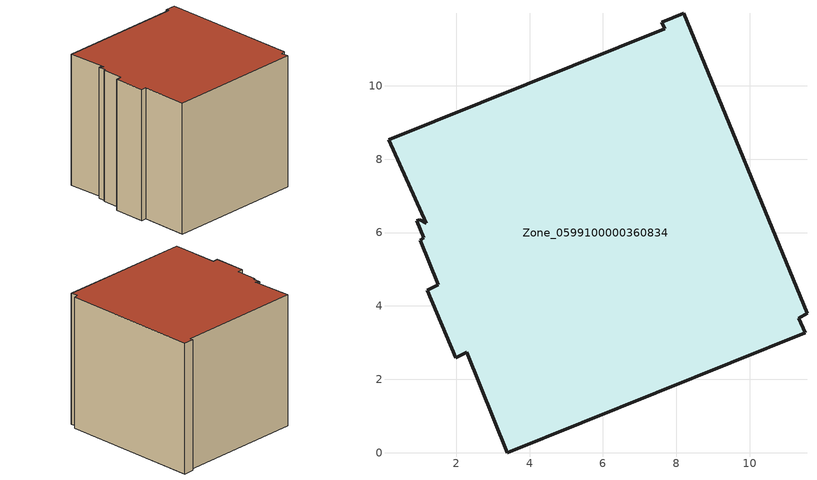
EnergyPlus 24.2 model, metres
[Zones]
Zone_0599100000360834
 floor ground (C_G): 0.15,8.53 7.68,11.56 7.6,11.73 8.2,11.98 11.56,3.81 11.34,3.67 11.52,3.27 3.4,0 2.29,2.74 1.98,2.59 1.21,4.42 1.51,4.57 1.02,5.79 1.12,5.86 0.93,6.33 1,6.35 1.18,6.25 z0
 wall outside (C_F): 1.02,5.79 1.51,4.57 1.21,4.42 1.98,2.59 2.29,2.74 3.4,0 11.52,3.27 11.34,3.67 11.56,3.81 8.2,11.98 7.6,11.73 7.68,11.56 0.15,8.53 1.18,6.25 1,6.35 0.93,6.33 1.12,5.86 1.02,5.79 z0:8.43
 roof outside (C_R): 7.68,11.56 0.15,8.53 1.18,6.25 1,6.35 0.93,6.33 1.12,5.86 1.02,5.79 1.51,4.57 1.21,4.42 1.98,2.59 2.29,2.74 3.4,0 11.52,3.27 11.34,3.67 11.56,3.81 8.2,11.98 7.6,11.73 z8.43
[BUILDING]
Pand.0599100000360834: North Axis=0; Terrain=City; Loads Convergence Tolerance Value=0.04; Temperature Convergence Tolerance Value=0.4; Solar Distribution=FullExterior; Maximum Number of Warmup Days=25; Minimum Number of Warmup Days=1
[Site:Location]
Rotterdam.The.Hague.AP_ZH_NLD Design_Conditions: Latitude=51.96; Longitude=4.45; Time Zone=1; Elevation=-4.5
[SITE:GROUNDTEMPERATURE:BUILDINGSURFACE]
18, 18, 18, 18, 18, 18, 18, 18, 18, 18, 18, 18
[MATERIAL] Thermal Absorptance=0.9; Solar Absorptance=0.7; Visible Absorptance=0.7
Name | Roughness | Thickness | Conductivity | Density | Specific Heat
G.TC.1992-2005 | MediumSmooth | 0.15 | 0.06 | 540 | 1210
F.TC.1992-2005 | Rough | 0.3 | 0.12 | 1920 | 840
R.TC.1992-2005 | MediumRough | 0.2 | 0.08 | 1500 | 1000
[CONSTRUCTION]
C_G: G.TC.1992-2005
C_F: F.TC.1992-2005
C_R: R.TC.1992-2005
[ZONE]
Zone_0599100000360834: Type=1; Multiplier=1; Ceiling Height=Autocalculate; Volume=Autocalculate; Floor Area=autocalculate; Part of Total Floor Area=Yes
[ZONEINFILTRATION:DESIGNFLOWRATE]
Infil_Zone_0599100000360834: Zone or ZoneList or Space or SpaceList=Zone_0599100000360834; Schedule=AlwaysOn; Design Flow Rate Calculation Method=Flow/Area; Flow Rate per Floor Area=0.0015; Constant Term Coefficient=1; Temperature Term Coefficient=0; Velocity Term Coefficient=0; Velocity Squared Term Coefficient=0
[HVACTEMPLATE:ZONE:IDEALLOADSAIRSYSTEM]
Zone_0599100000360834: Maximum Heating Supply Air Temperature=50; Minimum Cooling Supply Air Temperature=13; Maximum Heating Supply Air Humidity Ratio=0.0156; Minimum Cooling Supply Air Humidity Ratio=0.0077; Heating Limit=NoLimit; Cooling Limit=NoLimit; Dehumidification Control Type=ConstantSensibleHeatRatio; Cooling Sensible Heat Ratio=0.7; Dehumidification Setpoint=60; Humidification Control Type=None; Humidification Setpoint=30; Outdoor Air Method=None; Outdoor Air Flow Rate per Person=0.00944; Outdoor Air Flow Rate per Zone Floor Area=0; Outdoor Air Flow Rate per Zone=0; Demand Controlled Ventilation Type=None; Outdoor Air Economizer Type=NoEconomizer; Heat Recovery Type=None; Sensible Heat Recovery Effectiveness=0.7; Latent Heat Recovery Effectiveness=0.65
[ZONECONTROL:THERMOSTAT]
ThermostatControl_Zone_0599100000360834: Zone or ZoneList=Zone_0599100000360834; Control Type Schedule=DualSetpointControlType; Control 1=Thermostat_Zone_0599100000360834; Temperature Difference Between Cutout And Setpoint=0
[THERMOSTATSETPOINT:DUALSETPOINT]
Thermostat_Zone_0599100000360834: Heating Setpoint Temperature Schedule=HeatingSetpoint_Zone_0599100000360834; Cooling Setpoint Temperature Schedule=CoolingSetpoint_Zone_0599100000360834
[SCHEDULE:COMPACT]
HeatingSetpoint_Zone_0599100000360834: Through: 12/31, For: AllDays, Until: 24:00, 21
CoolingSetpoint_Zone_0599100000360834: Through: 12/31, For: AllDays, Until: 24:00, 24
DualSetpointControlType: Through: 12/31, For: AllDays, Until: 24:00, 4
AlwaysOn: Through: 12/31, For: AllDays, Until: 24:00, 1
